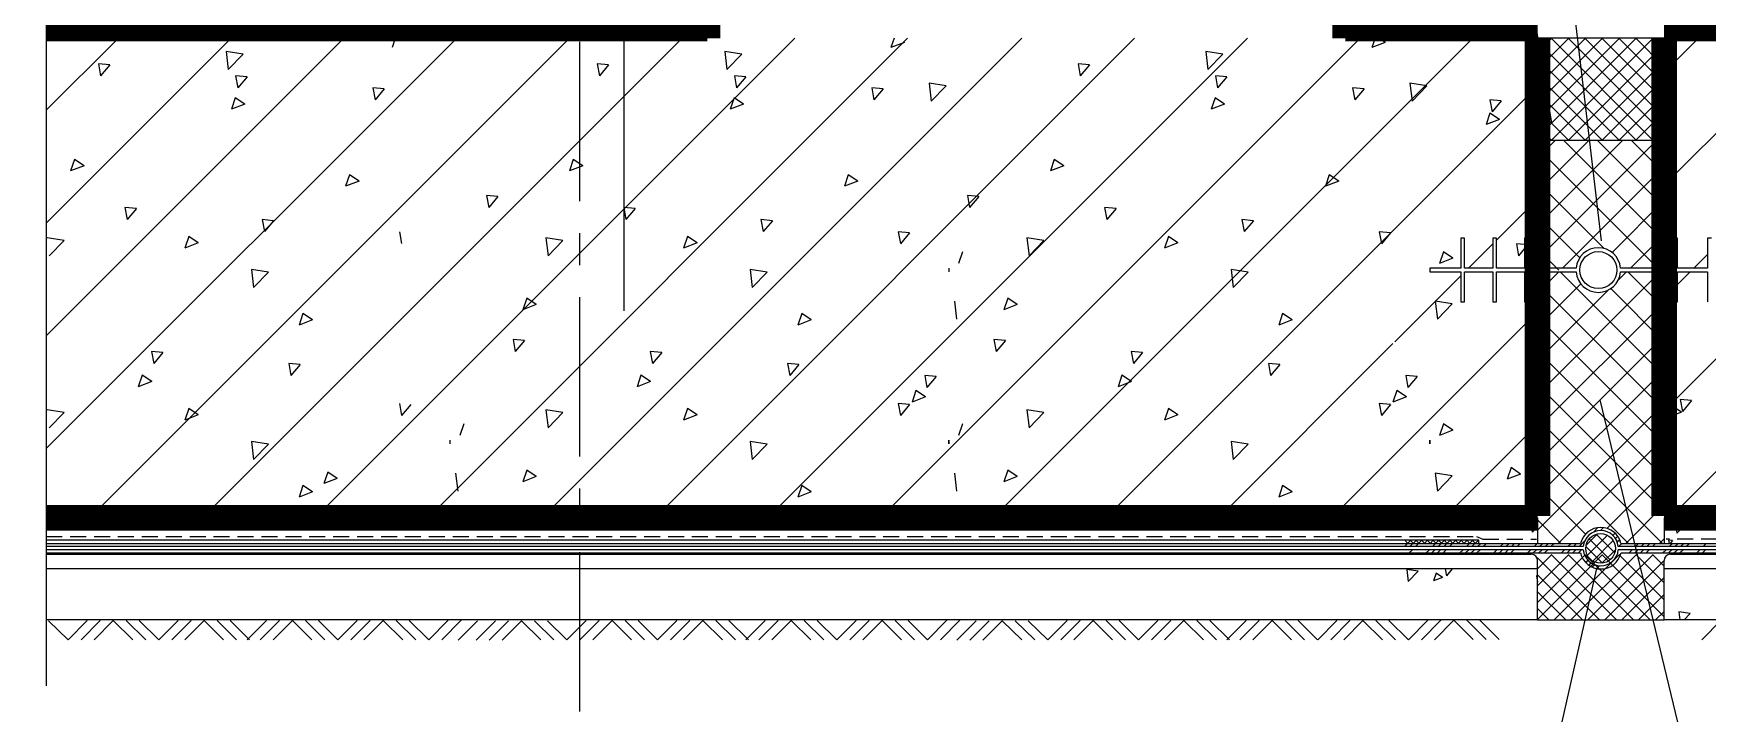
# Model space of a CAD drawing. Extents: x -542930 to 249594, y -301235 to 84515.
# Drawn here: x 212961 to 226085, y -228132 to -222801 of the extents above; entities that cross this region are included whole.
import ezdxf

# ---------------------------------------------------------------- set-up
doc = ezdxf.new("R2010")
doc.units = 0
doc.header["$LTSCALE"] = 1000
doc.header["$MEASUREMENT"] = 0
doc.linetypes.add('CENTER', pattern=[2, 1.25, -0.25, 0.25, -0.25])
doc.linetypes.add('HIDDEN', pattern=[0.375, 0.25, -0.125])
for name, color, linetype in [('A-GRID', 1, 'CENTER'), ('CLOUD', 2, 'CONTINUOUS'), ('DRAW', 7, 'CONTINUOUS'), ('HATCH', 2, 'CONTINUOUS'), ('MEM', 4, 'CONTINUOUS'), ('PL', 1, 'CONTINUOUS'), ('PUB_DIM', 3, 'CONTINUOUS'), ('TEXT', 7, 'CONTINUOUS'), ('WALL', 255, 'CONTINUOUS')]:
    doc.layers.add(name, color=color, linetype=linetype)

msp = doc.modelspace()

# ---------------------------------------------------------------- linework, layer by layer
at = {"layer": 'A-GRID'}
msp.add_line((217244.668, -234116.619, 0), (217244.668, -218584.071, 0), dxfattribs=at)
at = {"layer": 'CLOUD'}
for p, q in [((225221.552, -226723.75, 0), (225133.491, -226811.81, 0)), ((225299.941, -226733.749, 0), (225143.49, -226890.2, 0)), ((225158.469, -226761.771, 0), (225322.32, -226925.622, 0)), ((225345.87, -226776.209, 0), (225185.95, -226936.128, 0)), ((225211.547, -226726.461, 0), (225357.63, -226872.544, 0)), ((225321.558, -226748.083, 0), (225336.008, -226762.534, 0)), ((225131.531, -226823.221, 0), (225260.87, -226952.561, 0)), ((225362.655, -226847.811, 0), (225257.553, -226952.913, 0))]:
    msp.add_line(p, q, dxfattribs=at)
at = {"layer": 'DRAW', "ltscale": 10}
for p, q in [((225744.668, -222838.469), (224752.774, -222838.469)), ((225744.668, -223639.264), (224752.774, -223639.264))]:
    msp.add_line(p, q, dxfattribs=at)
at = {"layer": 'DRAW'}
for p, q in [((224180.997, -224405.335), (224150.997, -224405.335)), ((224150.997, -224405.335), (224150.997, -224640.335)), ((224180.997, -224640.335), (224180.997, -224405.335)), ((224430.997, -224405.335), (224400.997, -224405.335)), ((224400.997, -224405.335), (224400.997, -224640.335)), ((224430.997, -224640.335), (224430.997, -224405.335)), ((224680.997, -224405.335), (224650.997, -224405.335)), ((224650.997, -224405.335), (224650.997, -224640.335)), ((224680.997, -224640.335), (224680.997, -224405.335)), ((225850.184, -224405.335), (225820.184, -224405.335)), ((225820.184, -224405.335), (225820.184, -224640.335)), ((225850.184, -224640.335), (225850.184, -224405.335)), ((226115.184, -224405.335), (226085.184, -224405.335)), ((226085.184, -224405.335), (226085.184, -224640.335)), ((220138.211, -224640.335), (220138.211, -224670.335)), ((224150.997, -224640.335), (223908.435, -224640.335)), ((223908.435, -224640.335), (223908.435, -224670.335)), ((223908.435, -224670.335), (224150.997, -224670.335)), ((224150.997, -224670.335), (224150.997, -224905.335)), ((224400.997, -224640.335), (224180.997, -224640.335)), ((224180.997, -224670.335), (224400.997, -224670.335)), ((224180.997, -224905.335), (224180.997, -224670.335)), ((224400.997, -224670.335), (224400.997, -224905.335)), ((224650.997, -224640.335), (224430.997, -224640.335)), ((224430.997, -224670.335), (224650.997, -224670.335)), ((224430.997, -224905.335), (224430.997, -224670.335)), ((224650.997, -224670.335), (224650.997, -224905.335)), ((225054.907, -224640.335), (224680.997, -224640.335)), ((224680.997, -224670.335), (225054.907, -224670.335)), ((224680.997, -224905.335), (224680.997, -224670.335)), ((225820.184, -224640.335), (225403.619, -224640.335)), ((225403.619, -224670.335), (225820.184, -224670.335)), ((225820.184, -224670.335), (225820.184, -224905.335)), ((226085.184, -224640.335), (225850.184, -224640.335)), ((225850.184, -224670.335), (226085.184, -224670.335)), ((225850.184, -224905.335), (225850.184, -224670.335)), ((226085.184, -224670.335), (226085.184, -224905.335)), ((224150.997, -224905.335), (224180.997, -224905.335)), ((224400.997, -224905.335), (224430.997, -224905.335)), ((224650.997, -224905.335), (224680.997, -224905.335)), ((225820.184, -224905.335), (225850.184, -224905.335)), ((216227.724, -226018.448, 0), (216227.724, -225988.448, 0)), ((220138.211, -225988.448), (220138.211, -226018.448)), ((223908.435, -225988.448), (223908.435, -226018.448)), ((220266.882, -226597.702), (224752.774, -226597.702)), ((225744.668, -226597.702), (230325.378, -226597.702)), ((213061.201, -226882.702), (224702.774, -226882.702)), ((225794.668, -226882.702), (236972.05, -226882.702)), ((224752.774, -226997.702), (213061.201, -226997.702)), ((224752.774, -227397.702), (224752.774, -226932.702)), ((225744.668, -227397.702), (225744.668, -226932.702)), ((236972.05, -226997.702), (225744.668, -226997.702)), ((224752.774, -227397.702), (213061.201, -227397.702)), ((236972.05, -227397.702), (225744.668, -227397.702))]:
    msp.add_line(p, q, dxfattribs=at)
at = {"layer": 'DRAW', "linetype": 'HIDDEN', "ltscale": 0.5}
for p, q in [((213061.201, -226743.987), (224272.878, -226743.987)), ((224272.878, -226743.987), (224324.597, -226766.128)), ((224324.597, -226766.128), (224745.739, -226766.128)), ((226160.951, -226766.164), (225761.974, -226766.164))]:
    msp.add_line(p, q, dxfattribs=at)
at = {"layer": 'DRAW', "elevation": 0}
for points in [[(216227.724, -226018.448), (216227.724, -225988.448)], [(220138.211, -226018.448), (220138.211, -225988.448)], [(223908.435, -226018.448), (223908.435, -225988.448)]]:
    msp.add_lwpolyline(points, dxfattribs=at)
at = {"layer": 'DRAW'}
msp.add_circle((225229.263, -224655.335, 0), 145, dxfattribs=at)
for centre, radius, start, end in [((225229.263, -224655.335, 0), 175, 4.9171003, 175.0828997), ((225229.263, -224655.335, 0), 175, 184.9171003, 355.0828997), ((224702.774, -226932.702, 0), 50, 0, 90), ((225794.668, -226932.702, 0), 50, 90, 180)]:
    msp.add_arc(centre, radius, start, end, dxfattribs=at)
at = {"layer": 'HATCH', "ltscale": 10}
for p, q in [((218929.28, -222838.469, 0), (215170.678, -226597.072, 0)), ((215797.645, -222838.469, 0), (215773.224, -222911.249, 0)), ((219813.164, -222838.469, 0), (216054.561, -226597.072, 0)), ((220709.94, -222838.469, 0), (216965.707, -226582.702, 0)), ((221593.823, -222838.469, 0), (217849.59, -226582.702, 0)), ((222477.707, -222838.469, 0), (218733.474, -226582.702, 0)), ((223361.59, -222838.469, 0), (219617.357, -226582.702, 0)), ((219708.132, -222838.469, 0), (219683.712, -222911.249, 0)), ((224245.473, -222838.469, 0), (220501.241, -226582.702, 0)), ((221385.124, -226582.702), (225129.357, -222838.469)), ((223478.356, -222838.469, 0), (223453.935, -222911.249, 0)), ((223558.991, -222870.96, 0), (223510.821, -222838.469, 0)), ((226013.24, -222838.469, 0), (225744.668, -223107.041, 0)), ((226897.124, -222838.469, 0), (225744.668, -223990.924, 0)), ((228664.891, -222838.469, 0), (225744.668, -225758.691, 0)), ((229548.774, -222838.469, 0), (225804.542, -226582.702, 0)), ((213611.61, -222852.839, 0), (213061.201, -223403.248, 0)), ((214495.493, -222852.839, 0), (213061.201, -224287.131, 0)), ((216263.26, -222852.839, 0), (213061.201, -226054.898, 0)), ((215379.377, -222852.839, 0), (213061.201, -225171.015, 0)), ((217147.143, -222852.839, 0), (213402.911, -226597.072, 0)), ((218031.027, -222852.839, 0), (214286.794, -226597.072, 0)), ((214470.519, -222941.278, 0), (214487.092, -223083.732, 0)), ((214603.953, -222961.996, 0), (214470.548, -222941.306, 0)), ((214603.953, -222961.996, 0), (214487.12, -223083.761, 0)), ((218381.007, -222941.278, 0), (218397.579, -223083.732, 0)), ((218514.44, -222961.996, 0), (218381.035, -222941.306, 0)), ((218514.44, -222961.996, 0), (218397.607, -223083.761, 0)), ((219788.767, -222870.96, 0), (219683.74, -222911.276, 0)), ((222151.23, -222941.278, 0), (222167.803, -223083.732, 0)), ((222284.664, -222961.996, 0), (222151.259, -222941.306, 0)), ((222284.664, -222961.996, 0), (222167.831, -223083.761, 0)), ((223558.991, -222870.96, 0), (223453.964, -222911.276, 0)), ((213470.132, -223037.944, 0), (213487.476, -223131.968, 0)), ((213559.818, -223045.818, 0), (213470.16, -223037.974, 0)), ((213559.818, -223045.818, 0), (213487.504, -223131.998, 0)), ((217380.619, -223037.944, 0), (217397.963, -223131.968, 0)), ((217470.305, -223045.818, 0), (217380.647, -223037.974, 0)), ((217470.305, -223045.818, 0), (217397.991, -223131.998, 0)), ((221150.843, -223037.944, 0), (221168.187, -223131.968, 0)), ((221240.529, -223045.818, 0), (221150.871, -223037.974, 0)), ((221240.529, -223045.818, 0), (221168.215, -223131.998, 0)), ((214546.022, -223132.073, 0), (214563.366, -223226.097, 0)), ((214635.708, -223139.946, 0), (214546.05, -223132.102, 0)), ((214635.708, -223139.946, 0), (214563.394, -223226.126, 0)), ((215621.912, -223226.202, 0), (215639.256, -223320.226, 0)), ((215711.598, -223234.074, 0), (215621.941, -223226.23, 0)), ((215711.598, -223234.074, 0), (215639.285, -223320.254, 0)), ((218456.509, -223132.073, 0), (218473.853, -223226.097, 0)), ((218546.195, -223139.946, 0), (218456.538, -223132.102, 0)), ((218546.195, -223139.946, 0), (218473.882, -223226.126, 0)), ((219532.4, -223226.202, 0), (219549.743, -223320.226, 0)), ((219622.086, -223234.074, 0), (219532.428, -223226.23, 0)), ((219622.086, -223234.074, 0), (219549.772, -223320.254, 0)), ((219981.868, -223189.557, 0), (219998.44, -223332.012, 0)), ((220115.302, -223210.275, 0), (219981.896, -223189.585, 0)), ((220115.302, -223210.275, 0), (219998.469, -223332.039, 0)), ((222226.733, -223132.073, 0), (222244.077, -223226.097, 0)), ((222316.419, -223139.946, 0), (222226.762, -223132.102, 0)), ((222316.419, -223139.946, 0), (222244.106, -223226.126, 0)), ((223302.624, -223226.202, 0), (223319.967, -223320.226, 0)), ((223392.309, -223234.074, 0), (223302.652, -223226.23, 0)), ((223392.309, -223234.074, 0), (223319.996, -223320.254, 0)), ((223752.092, -223189.557, 0), (223768.664, -223332.012, 0)), ((223885.525, -223210.275, 0), (223752.12, -223189.585, 0)), ((223885.525, -223210.275, 0), (223768.693, -223332.039, 0)), ((214543.305, -223304.401, 0), (214512.89, -223395.045, 0)), ((214617.947, -223354.757, 0), (214512.919, -223395.073, 0)), ((214617.947, -223354.757, 0), (214543.333, -223304.429, 0)), ((218453.792, -223304.401, 0), (218423.378, -223395.045, 0)), ((218528.434, -223354.757, 0), (218423.406, -223395.073, 0)), ((218528.434, -223354.757, 0), (218453.82, -223304.429, 0)), ((222224.016, -223304.401, 0), (222193.602, -223395.045, 0)), ((222298.658, -223354.757, 0), (222193.63, -223395.073, 0)), ((222298.658, -223354.757, 0), (222224.044, -223304.429, 0)), ((224378.514, -223320.331, 0), (224395.858, -223414.355, 0)), ((224468.2, -223328.202, 0), (224378.542, -223320.358, 0)), ((224468.2, -223328.202, 0), (224395.886, -223414.382, 0)), ((224379.71, -223424.534, 0), (224349.296, -223515.178, 0)), ((224454.352, -223474.888, 0), (224349.324, -223515.205, 0)), ((224454.352, -223474.888, 0), (224379.739, -223424.561, 0)), ((213282.971, -223788.197, 0), (213252.556, -223878.84, 0)), ((213357.613, -223838.554, 0), (213252.585, -223878.87, 0)), ((213357.613, -223838.554, 0), (213283, -223788.226, 0)), ((217193.458, -223788.197, 0), (217163.044, -223878.84, 0)), ((217268.1, -223838.554, 0), (217163.073, -223878.87, 0)), ((217268.1, -223838.554, 0), (217193.487, -223788.226, 0)), ((220963.682, -223788.197, 0), (220933.268, -223878.84, 0)), ((221038.324, -223838.554, 0), (220933.296, -223878.87, 0)), ((221038.324, -223838.554, 0), (220963.711, -223788.226, 0)), ((215438.665, -223908.33, 0), (215408.25, -223998.974, 0)), ((215513.307, -223958.685, 0), (215408.279, -223999.002, 0)), ((215513.307, -223958.685, 0), (215438.694, -223908.358, 0)), ((219349.152, -223908.33, 0), (219318.738, -223998.974, 0)), ((219423.794, -223958.685, 0), (219318.767, -223999.002, 0)), ((219423.794, -223958.685, 0), (219349.181, -223908.358, 0)), ((223119.376, -223908.33, 0), (223088.962, -223998.974, 0)), ((223194.018, -223958.685, 0), (223088.991, -223999.002, 0)), ((223194.018, -223958.685, 0), (223119.405, -223908.358, 0)), ((216512.855, -224072.103, 0), (216530.199, -224166.127, 0)), ((216602.542, -224079.978, 0), (216512.884, -224072.134, 0)), ((216602.542, -224079.978, 0), (216530.228, -224166.158, 0)), ((220283.079, -224072.103, 0), (220300.423, -224166.127, 0)), ((220372.766, -224079.978, 0), (220283.108, -224072.134, 0)), ((220372.766, -224079.978, 0), (220300.452, -224166.158, 0)), ((224752.774, -224098.936, 0), (224430.997, -224420.712, 0)), ((213678.258, -224166.232, 0), (213695.602, -224260.256, 0)), ((213767.945, -224174.106, 0), (213678.287, -224166.262, 0)), ((213767.945, -224174.106, 0), (213695.631, -224260.286, 0)), ((214754.148, -224260.361, 0), (214771.492, -224354.385, 0)), ((214843.835, -224268.234, 0), (214754.177, -224260.39, 0)), ((214843.835, -224268.234, 0), (214771.521, -224354.414, 0)), ((217588.745, -224166.232, 0), (217606.089, -224260.256, 0)), ((217678.432, -224174.106, 0), (217588.774, -224166.262, 0)), ((217678.432, -224174.106, 0), (217606.118, -224260.286, 0)), ((218664.636, -224260.361, 0), (218681.979, -224354.385, 0)), ((218754.322, -224268.234, 0), (218664.665, -224260.39, 0)), ((218754.322, -224268.234, 0), (218682.009, -224354.414, 0)), ((221358.969, -224166.232, 0), (221376.313, -224260.256, 0)), ((221448.656, -224174.106, 0), (221358.998, -224166.262, 0)), ((221448.656, -224174.106, 0), (221376.342, -224260.286, 0)), ((222434.859, -224260.361, 0), (222452.203, -224354.385, 0)), ((222524.546, -224268.234, 0), (222434.889, -224260.39, 0)), ((222524.546, -224268.234, 0), (222452.233, -224354.414, 0)), ((213201.96, -224423.174, 0), (213068.555, -224402.484, 0)), ((214178.331, -224392.126, 0), (214147.916, -224482.769, 0)), ((214252.974, -224442.482, 0), (214178.36, -224392.154, 0)), ((215830.038, -224354.491, 0), (215847.382, -224448.515, 0)), ((216979.013, -224402.455, 0), (216995.585, -224544.909, 0)), ((217112.447, -224423.174, 0), (216979.042, -224402.484, 0)), ((218088.818, -224392.126, 0), (218058.404, -224482.769, 0)), ((218163.461, -224442.482, 0), (218088.847, -224392.154, 0)), ((219740.526, -224354.491, 0), (219757.87, -224448.515, 0)), ((219830.213, -224362.362, 0), (219740.555, -224354.518, 0)), ((219830.213, -224362.362, 0), (219757.899, -224448.542, 0)), ((220749.236, -224402.455, 0), (220765.809, -224544.909, 0)), ((220882.671, -224423.174, 0), (220749.266, -224402.484, 0)), ((221859.042, -224392.126, 0), (221828.628, -224482.769, 0)), ((221933.685, -224442.482, 0), (221859.071, -224392.154, 0)), ((223510.75, -224354.491, 0), (223528.093, -224448.515, 0)), ((223600.436, -224362.362, 0), (223510.779, -224354.518, 0)), ((223600.436, -224362.362, 0), (223528.123, -224448.542, 0)), ((213201.96, -224423.174, 0), (213085.127, -224544.939, 0)), ((214252.974, -224442.482, 0), (214147.946, -224482.798, 0)), ((217112.447, -224423.174, 0), (216995.614, -224544.939, 0)), ((218163.461, -224442.482, 0), (218058.433, -224482.798, 0)), ((220244.512, -224512.259, 0), (220214.098, -224602.903, 0)), ((220882.671, -224423.174, 0), (220765.838, -224544.939, 0)), ((221933.685, -224442.482, 0), (221828.657, -224482.798, 0)), ((224014.736, -224512.259, 0), (223984.322, -224602.903, 0)), ((224089.379, -224562.613, 0), (224014.766, -224512.286, 0)), ((224400.997, -224450.712, 0), (224211.375, -224640.335, 0)), ((224586.64, -224448.62, 0), (224603.984, -224542.644, 0)), ((224650.997, -224454.275, 0), (224586.669, -224448.647, 0)), ((224650.997, -224486.677, 0), (224604.013, -224542.671, 0)), ((225752.217, -224550.619, 0), (225744.668, -224549.958, 0)), ((225752.217, -224550.619, 0), (225744.668, -224559.615, 0)), ((225979.142, -224640.335), (226085.184, -224534.292)), ((214669.387, -224650.734, 0), (214685.959, -224793.189, 0)), ((214802.821, -224671.453, 0), (214669.416, -224650.763, 0)), ((214802.821, -224671.453, 0), (214685.989, -224793.217, 0)), ((218579.874, -224650.734, 0), (218596.446, -224793.189, 0)), ((218713.309, -224671.453, 0), (218579.904, -224650.763, 0)), ((218713.309, -224671.453, 0), (218596.476, -224793.217, 0)), ((222350.098, -224650.734, 0), (222366.67, -224793.189, 0)), ((222483.533, -224671.453, 0), (222350.127, -224650.763, 0)), ((222483.533, -224671.453, 0), (222366.7, -224793.217, 0)), ((224089.379, -224562.613, 0), (223984.351, -224602.93, 0)), ((224181.375, -224670.335, 0), (224180.997, -224670.712, 0)), ((225850.184, -224769.292), (225949.142, -224670.335)), ((224150.997, -224700.712, 0), (223633.052, -225218.658, 0)), ((225744.668, -224874.808), (225820.184, -224799.292)), ((216828.484, -224875.921, 0), (216798.07, -224966.565, 0)), ((216903.127, -224926.279, 0), (216798.1, -224966.595, 0)), ((216903.127, -224926.279, 0), (216828.514, -224875.951, 0)), ((220180.735, -224899.014, 0), (220197.307, -225041.468, 0)), ((220598.708, -224875.921, 0), (220568.294, -224966.565, 0)), ((220673.351, -224926.279, 0), (220568.323, -224966.595, 0)), ((220673.351, -224926.279, 0), (220598.738, -224875.951, 0)), ((223950.959, -224899.014, 0), (223967.531, -225041.468, 0)), ((224084.394, -224919.731, 0), (223950.989, -224899.041, 0)), ((224084.394, -224919.731, 0), (223967.561, -225041.496, 0)), ((215073.691, -224996.055, 0), (215043.277, -225086.698, 0)), ((215148.334, -225046.41, 0), (215043.306, -225086.727, 0)), ((215148.334, -225046.41, 0), (215073.721, -224996.083, 0)), ((218984.178, -224996.055, 0), (218953.764, -225086.698, 0)), ((219058.821, -225046.41, 0), (218953.794, -225086.727, 0)), ((219058.821, -225046.41, 0), (218984.208, -224996.083, 0)), ((222754.402, -224996.055, 0), (222723.988, -225086.698, 0)), ((222829.045, -225046.41, 0), (222724.018, -225086.727, 0)), ((222829.045, -225046.41, 0), (222754.432, -224996.083, 0)), ((224752.774, -224982.819, 0), (223152.891, -226582.702, 0)), ((216720.981, -225200.392, 0), (216738.325, -225294.416, 0)), ((216810.669, -225208.266, 0), (216721.011, -225200.422, 0)), ((220491.205, -225200.392, 0), (220508.549, -225294.416, 0)), ((220580.893, -225208.266, 0), (220491.235, -225200.422, 0)), ((213886.384, -225294.521, 0), (213903.728, -225388.545, 0)), ((213976.072, -225302.394, 0), (213886.414, -225294.55, 0)), ((213976.072, -225302.394, 0), (213903.758, -225388.574, 0)), ((216810.669, -225208.266, 0), (216738.355, -225294.446, 0)), ((217796.871, -225294.521, 0), (217814.215, -225388.545, 0)), ((217886.559, -225302.394, 0), (217796.901, -225294.55, 0)), ((217886.559, -225302.394, 0), (217814.245, -225388.574, 0)), ((220580.893, -225208.266, 0), (220508.579, -225294.446, 0)), ((221567.095, -225294.521, 0), (221584.439, -225388.545, 0)), ((221656.783, -225302.394, 0), (221567.125, -225294.55, 0)), ((221656.783, -225302.394, 0), (221584.469, -225388.574, 0)), ((223619.433, -225232.276, 0), (222269.008, -226582.702, 0)), ((214962.274, -225388.65, 0), (214979.618, -225482.674, 0)), ((215051.962, -225396.522, 0), (214962.304, -225388.678, 0)), ((215051.962, -225396.522, 0), (214979.648, -225482.702, 0)), ((218872.762, -225388.65, 0), (218890.105, -225482.674, 0)), ((218962.449, -225396.522, 0), (218872.792, -225388.678, 0)), ((218962.449, -225396.522, 0), (218890.136, -225482.702, 0)), ((222642.986, -225388.65, 0), (222660.329, -225482.674, 0)), ((222732.673, -225396.522, 0), (222643.016, -225388.678, 0)), ((222732.673, -225396.522, 0), (222660.36, -225482.702, 0)), ((213813.357, -225479.85, 0), (213782.943, -225570.494, 0)), ((213888.001, -225530.207, 0), (213782.973, -225570.523, 0)), ((213888.001, -225530.207, 0), (213813.387, -225479.88, 0)), ((217723.844, -225479.85, 0), (217693.43, -225570.494, 0)), ((217798.488, -225530.207, 0), (217693.46, -225570.523, 0)), ((217798.488, -225530.207, 0), (217723.874, -225479.88, 0)), ((219879.538, -225599.984, 0), (219849.124, -225690.627, 0)), ((219954.182, -225650.339, 0), (219879.569, -225600.011, 0)), ((219948.652, -225482.779, 0), (219965.996, -225576.803, 0)), ((220038.34, -225490.651, 0), (219948.682, -225482.807, 0)), ((220038.34, -225490.651, 0), (219966.026, -225576.831, 0)), ((221494.068, -225479.85, 0), (221463.654, -225570.494, 0)), ((221568.712, -225530.207, 0), (221463.684, -225570.523, 0)), ((221568.712, -225530.207, 0), (221494.098, -225479.88, 0)), ((223649.762, -225599.984, 0), (223619.348, -225690.627, 0)), ((223724.406, -225650.339, 0), (223649.793, -225600.011, 0)), ((223718.876, -225482.779, 0), (223736.22, -225576.803, 0)), ((223808.563, -225490.651, 0), (223718.906, -225482.807, 0)), ((223808.563, -225490.651, 0), (223736.25, -225576.831, 0)), ((215830.038, -225702.604, 0), (215847.382, -225796.628, 0)), ((215919.725, -225710.475, 0), (215847.412, -225796.655, 0)), ((219740.526, -225702.604, 0), (219757.87, -225796.628, 0)), ((219830.213, -225710.475, 0), (219740.555, -225702.631, 0)), ((219830.213, -225710.475, 0), (219757.899, -225796.655, 0)), ((219954.182, -225650.339, 0), (219849.154, -225690.655, 0)), ((223510.75, -225702.604, 0), (223528.093, -225796.628, 0)), ((223600.436, -225710.475, 0), (223510.779, -225702.631, 0)), ((223600.436, -225710.475, 0), (223528.123, -225796.655, 0)), ((223724.406, -225650.339, 0), (223619.378, -225690.655, 0)), ((225805.456, -225720.117, 0), (225775.042, -225810.761, 0)), ((225880.1, -225770.47, 0), (225805.487, -225720.143, 0)), ((225870.656, -225671.037, 0), (225888, -225765.061, 0)), ((225960.344, -225678.907, 0), (225870.687, -225671.063, 0)), ((225960.344, -225678.907, 0), (225888.03, -225765.087, 0)), ((213201.96, -225771.287, 0), (213068.555, -225750.597, 0)), ((213201.96, -225771.287, 0), (213085.127, -225893.052, 0)), ((214178.331, -225740.239, 0), (214147.916, -225830.882, 0)), ((214252.974, -225790.595, 0), (214147.946, -225830.911, 0)), ((214252.974, -225790.595, 0), (214178.36, -225740.268, 0)), ((216334.025, -225860.372, 0), (216303.611, -225951.016, 0)), ((216979.013, -225750.568, 0), (216995.585, -225893.022, 0)), ((217112.447, -225771.287, 0), (216979.042, -225750.597, 0)), ((217112.447, -225771.287, 0), (216995.614, -225893.052, 0)), ((218088.818, -225740.239, 0), (218058.404, -225830.882, 0)), ((218163.461, -225790.595, 0), (218058.433, -225830.911, 0)), ((218163.461, -225790.595, 0), (218088.847, -225740.268, 0)), ((220244.512, -225860.372, 0), (220214.098, -225951.016, 0)), ((220749.236, -225750.568, 0), (220765.809, -225893.022, 0)), ((220882.671, -225771.287, 0), (220749.266, -225750.597, 0)), ((220882.671, -225771.287, 0), (220765.838, -225893.052, 0)), ((221859.042, -225740.239, 0), (221828.628, -225830.882, 0)), ((221933.685, -225790.595, 0), (221828.657, -225830.911, 0)), ((221933.685, -225790.595, 0), (221859.071, -225740.268, 0)), ((224014.736, -225860.372, 0), (223984.322, -225951.016, 0)), ((224089.379, -225910.727, 0), (224014.766, -225860.399, 0)), ((225880.1, -225770.47, 0), (225775.072, -225810.787, 0)), ((224089.379, -225910.727, 0), (223984.351, -225951.043, 0)), ((224036.775, -226582.702), (224752.774, -225866.702)), ((214669.387, -225998.847, 0), (214685.959, -226141.302, 0)), ((214802.821, -226019.566, 0), (214669.416, -225998.876, 0)), ((214802.821, -226019.566, 0), (214685.989, -226141.33, 0)), ((218579.874, -225998.847, 0), (218596.446, -226141.302, 0)), ((218713.309, -226019.566, 0), (218579.904, -225998.876, 0)), ((218713.309, -226019.566, 0), (218596.476, -226141.33, 0)), ((222350.098, -225998.847, 0), (222366.67, -226141.302, 0)), ((222483.533, -226019.566, 0), (222350.127, -225998.876, 0)), ((222483.533, -226019.566, 0), (222366.7, -226141.33, 0)), ((215268.145, -226238.404, 0), (215237.731, -226329.048, 0)), ((215342.788, -226288.762, 0), (215268.175, -226238.434, 0)), ((216270.248, -226247.127, 0), (216286.82, -226389.581, 0)), ((216828.484, -226224.034, 0), (216798.07, -226314.678, 0)), ((216903.127, -226274.392, 0), (216828.514, -226224.064, 0)), ((220180.735, -226247.127, 0), (220197.307, -226389.581, 0)), ((220598.708, -226224.034, 0), (220568.294, -226314.678, 0)), ((220673.351, -226274.392, 0), (220598.738, -226224.064, 0)), ((223950.959, -226247.127, 0), (223967.531, -226389.581, 0)), ((224084.394, -226267.844, 0), (223950.989, -226247.154, 0)), ((224545.122, -226203.913, 0), (224514.708, -226294.556, 0)), ((224619.767, -226254.267, 0), (224514.739, -226294.583, 0)), ((224619.767, -226254.267, 0), (224545.153, -226203.94, 0)), ((215073.691, -226344.168, 0), (215043.277, -226434.811, 0)), ((215148.334, -226394.523, 0), (215073.721, -226344.196, 0)), ((215342.788, -226288.762, 0), (215237.76, -226329.078, 0)), ((216903.127, -226274.392, 0), (216798.1, -226314.708, 0)), ((218984.178, -226344.168, 0), (218953.764, -226434.811, 0)), ((219058.821, -226394.523, 0), (218984.208, -226344.196, 0)), ((220673.351, -226274.392, 0), (220568.323, -226314.708, 0)), ((222754.402, -226344.168, 0), (222723.988, -226434.811, 0)), ((222829.045, -226394.523, 0), (222754.432, -226344.196, 0)), ((224084.394, -226267.844, 0), (223967.561, -226389.609, 0)), ((215148.334, -226394.523, 0), (215043.306, -226434.84, 0)), ((219058.821, -226394.523, 0), (218953.794, -226434.84, 0)), ((222829.045, -226394.523, 0), (222724.018, -226434.84, 0)), ((216306.062, -226616.297, 0), (216311.844, -226647.638, 0)), ((216335.979, -226618.939, 0), (216306.093, -226616.324, 0)), ((216335.979, -226618.939, 0), (216311.875, -226647.665, 0)), ((216810.669, -226556.379, 0), (216721.011, -226548.535, 0)), ((220216.55, -226616.297, 0), (220222.331, -226647.638, 0)), ((220246.467, -226618.939, 0), (220216.581, -226616.324, 0)), ((220246.467, -226618.939, 0), (220222.362, -226647.665, 0)), ((220580.893, -226556.379, 0), (220491.235, -226548.535, 0)), ((223986.774, -226616.297, 0), (223992.555, -226647.638, 0)), ((224016.69, -226618.939, 0), (223986.805, -226616.324, 0)), ((224016.69, -226618.939, 0), (223992.586, -226647.665, 0)), ((224153.095, -226611.304, 0), (224142.957, -226641.519, 0)), ((224177.998, -226628.107, 0), (224142.988, -226641.546, 0)), ((224177.998, -226628.107, 0), (224153.127, -226611.332, 0)), ((224345.404, -226647.673, 0), (224351.185, -226679.014, 0)), ((224375.321, -226650.315, 0), (224345.435, -226647.7, 0)), ((224375.321, -226650.315, 0), (224351.216, -226679.042, 0)), ((224752.774, -226597.702, 0), (224752.774, -226797.702, 0)), ((225744.668, -226597.702, 0), (225744.668, -226797.702, 0)), ((223708.386, -226822.702), (223758.386, -226772.702)), ((223710.992, -226772.702, 0), (223735.992, -226797.702, 0)), ((223732.984, -226772.57, 0), (223732.94, -226772.702, 0)), ((223733.17, -226772.702, 0), (223733.015, -226772.597, 0)), ((223752.58, -226822.702), (223802.58, -226772.702)), ((223755.186, -226772.702, 0), (223780.186, -226797.702, 0)), ((223796.775, -226822.702), (223846.775, -226772.702)), ((223799.38, -226772.702, 0), (223824.38, -226797.702, 0)), ((223843.574, -226772.702, 0), (223868.574, -226797.702, 0)), ((223890.969, -226772.702, 0), (223865.969, -226797.702, 0)), ((223887.768, -226772.702, 0), (223912.768, -226797.702, 0)), ((223935.163, -226772.702, 0), (223910.163, -226797.702, 0)), ((223929.357, -226822.702), (223979.357, -226772.702)), ((223931.963, -226772.702, 0), (223956.963, -226797.702, 0)), ((223973.551, -226822.702), (224023.551, -226772.702)), ((223976.157, -226772.702, 0), (224001.157, -226797.702, 0)), ((224017.745, -226822.702), (224067.745, -226772.702)), ((224020.351, -226772.702, 0), (224045.351, -226797.702, 0)), ((224061.94, -226822.702), (224111.94, -226772.702)), ((224064.545, -226772.702, 0), (224089.545, -226797.702, 0)), ((224108.739, -226772.702, 0), (224133.739, -226797.702, 0)), ((224156.134, -226772.702, 0), (224131.134, -226797.702, 0)), ((224152.933, -226772.702, 0), (224177.933, -226797.702, 0)), ((224200.328, -226772.702, 0), (224175.328, -226797.702, 0)), ((224194.522, -226822.702), (224244.522, -226772.702)), ((224197.128, -226772.702, 0), (224222.128, -226797.702, 0)), ((224238.716, -226822.702), (224288.716, -226772.702)), ((224241.322, -226772.702, 0), (224266.322, -226797.702, 0)), ((224285.516, -226772.702, 0), (224291.973, -226779.159, 0)), ((224704.034, -226679.049, 0), (224709.815, -226710.391, 0)), ((224733.951, -226681.691, 0), (224704.065, -226679.076, 0)), ((224733.951, -226681.691, 0), (224709.846, -226710.418, 0)), ((225123.521, -226777.586, 0), (225078.406, -226822.702, 0)), ((225152.794, -226704.119, 0), (225116.575, -226740.338, 0)), ((225226.52, -226674.587, 0), (225190.042, -226711.065, 0)), ((225270.652, -226674.649, 0), (225247.181, -226698.121, 0)), ((225360.234, -226717.65, 0), (225342.549, -226735.335, 0)), ((225380.812, -226741.266, 0), (225362.846, -226759.232, 0)), ((225396.922, -226769.351, 0), (225377.746, -226788.526, 0)), ((225779.924, -226773.178, 0), (225784.448, -226797.702, 0)), ((225809.841, -226775.819, 0), (225779.955, -226773.204, 0)), ((225809.841, -226775.819, 0), (225791.479, -226797.702, 0)), ((225839.625, -226670.543, 0), (225845.149, -226718.028, 0)), ((225884.124, -226677.466, 0), (225839.656, -226670.569, 0)), ((225884.124, -226677.466, 0), (225845.18, -226718.054, 0)), ((223746.775, -226872.702), (223771.775, -226847.702)), ((223879.357, -226872.702), (223904.357, -226847.702)), ((223923.551, -226872.702), (223948.551, -226847.702)), ((223967.745, -226872.702), (223992.745, -226847.702)), ((224011.94, -226872.702), (224036.94, -226847.702)), ((224144.522, -226872.702), (224169.522, -226847.702)), ((224188.716, -226872.702), (224213.716, -226847.702)), ((224257.911, -226847.702, 0), (224232.911, -226872.702, 0)), ((224302.105, -226847.702, 0), (224277.105, -226872.702, 0)), ((224307.911, -226797.702, 0), (224282.911, -226822.702, 0)), ((224352.105, -226797.702, 0), (224327.105, -226822.702, 0)), ((224434.687, -226847.702, 0), (224409.687, -226872.702, 0)), ((224478.881, -226847.702, 0), (224453.881, -226872.702, 0)), ((224484.687, -226797.702, 0), (224459.687, -226822.702, 0)), ((224523.076, -226847.702, 0), (224498.076, -226872.702, 0)), ((224528.881, -226797.702, 0), (224503.881, -226822.702, 0)), ((224567.27, -226847.702, 0), (224542.27, -226872.702, 0)), ((224573.076, -226797.702, 0), (224548.076, -226822.702, 0)), ((224617.27, -226797.702, 0), (224592.27, -226822.702, 0)), ((224699.852, -226847.702, 0), (224674.852, -226872.702, 0)), ((224744.046, -226847.702, 0), (224719.046, -226872.702, 0)), ((224749.852, -226797.702, 0), (224724.852, -226822.702, 0)), ((224788.241, -226847.702, 0), (224763.241, -226872.702, 0)), ((224794.046, -226797.702, 0), (224769.046, -226822.702, 0)), ((224832.435, -226847.702, 0), (224807.435, -226872.702, 0)), ((224838.241, -226797.702, 0), (224813.241, -226822.702, 0)), ((224882.435, -226797.702, 0), (224857.435, -226822.702, 0)), ((224965.017, -226847.702, 0), (224940.017, -226872.702, 0)), ((225009.211, -226847.702, 0), (224984.211, -226872.702, 0)), ((225015.017, -226797.702, 0), (224990.017, -226822.702, 0)), ((225053.406, -226847.702, 0), (225028.406, -226872.702, 0)), ((225059.211, -226797.702, 0), (225034.211, -226822.702, 0)), ((225097.6, -226847.702, 0), (225072.6, -226872.702, 0)), ((225412.765, -226797.702, 0), (225387.765, -226822.702, 0)), ((225495.347, -226847.702, 0), (225470.347, -226872.702, 0)), ((225539.542, -226847.702, 0), (225514.542, -226872.702, 0)), ((225545.347, -226797.702, 0), (225520.347, -226822.702, 0)), ((225583.736, -226847.702, 0), (225558.736, -226872.702, 0)), ((225589.542, -226797.702, 0), (225564.542, -226822.702, 0)), ((225627.93, -226847.702, 0), (225602.93, -226872.702, 0)), ((225633.736, -226797.702, 0), (225608.736, -226822.702, 0)), ((225677.93, -226797.702, 0), (225652.93, -226822.702, 0)), ((225760.512, -226847.702, 0), (225735.512, -226872.702, 0)), ((225804.707, -226847.702, 0), (225779.707, -226872.702, 0)), ((225810.512, -226797.702, 0), (225785.512, -226822.702, 0)), ((225848.901, -226847.702, 0), (225823.901, -226872.702, 0)), ((225854.707, -226797.702, 0), (225829.707, -226822.702, 0)), ((225893.095, -226847.702, 0), (225868.095, -226872.702, 0)), ((225898.901, -226797.702, 0), (225873.901, -226822.702, 0)), ((225943.095, -226797.702, 0), (225918.095, -226822.702, 0)), ((226025.677, -226847.702, 0), (226000.677, -226872.702, 0)), ((226069.872, -226847.702, 0), (226044.872, -226872.702, 0)), ((226075.677, -226797.702, 0), (226050.677, -226822.702, 0)), ((223726.963, -227002.426, 0), (223738.012, -227097.395, 0)), ((223815.932, -227016.247, 0), (223726.995, -227002.453, 0)), ((223815.932, -227016.247, 0), (223738.043, -227097.423, 0)), ((223956.566, -227032.104, 0), (223936.29, -227092.533, 0)), ((224006.34, -227065.682, 0), (223956.598, -227032.131, 0)), ((224027.725, -226997.702, 0), (224037.826, -227052.461, 0)), ((224083.828, -226997.702, 0), (224037.857, -227052.488, 0)), ((225147.791, -226930.093, 0), (225130.106, -226947.778, 0)), ((225171.688, -226950.39, 0), (225153.722, -226968.356, 0)), ((225200.982, -226965.29, 0), (225181.807, -226984.466, 0)), ((225237.225, -226973.241, 0), (225215.19, -226995.277, 0)), ((224006.34, -227065.682, 0), (223936.321, -227092.56, 0)), ((224743.523, -227052.531, 0), (224752.774, -227102.68, 0)), ((224752.774, -227053.364, 0), (224743.555, -227052.558, 0)), ((225861.445, -227333.465, 0), (225868.918, -227397.702, 0)), ((225950.414, -227347.285, 0), (225861.477, -227333.492, 0)), ((225950.414, -227347.285, 0), (225902.039, -227397.702, 0))]:
    msp.add_line(p, q, dxfattribs=at)
at = {"layer": 'HATCH'}
for p, q in [((225394.522, -222838.469, 0), (224752.774, -223480.217, 0)), ((225527.105, -222838.469, 0), (224752.774, -223612.8, 0)), ((225261.939, -222838.469, 0), (224752.774, -223347.635, 0)), ((224996.774, -222838.469, 0), (224752.774, -223082.47, 0)), ((224864.192, -222838.469, 0), (224752.774, -222949.887, 0)), ((225659.687, -222838.469, 0), (224858.892, -223639.264, 0)), ((224859.089, -222838.469, 0), (225659.884, -223639.264, 0)), ((224991.671, -222838.469, 0), (225744.668, -223591.466, 0)), ((225124.254, -222838.469, 0), (225744.668, -223458.883, 0)), ((225256.836, -222838.469, 0), (225744.668, -223326.301, 0)), ((225389.419, -222838.469, 0), (225744.668, -223193.718, 0)), ((225522.002, -222838.469, 0), (225744.668, -223061.136, 0)), ((225654.584, -222838.469, 0), (225744.668, -222928.553, 0)), ((224752.774, -222864.736, 0), (225527.302, -223639.264, 0)), ((225744.668, -222886.07, 0), (224991.474, -223639.264, 0)), ((224752.774, -222997.319, 0), (225394.719, -223639.264, 0)), ((225744.668, -223018.653, 0), (225124.057, -223639.264, 0)), ((224752.774, -223129.901, 0), (225262.137, -223639.264, 0)), ((225744.668, -223151.235, 0), (225256.639, -223639.264, 0)), ((224752.774, -223262.484, 0), (225129.554, -223639.264, 0)), ((225744.668, -223283.818, 0), (225389.222, -223639.264, 0)), ((224752.774, -223395.067, 0), (224996.972, -223639.264, 0)), ((225744.668, -223416.4, 0), (225521.804, -223639.264, 0)), ((224752.774, -223527.649, 0), (224864.389, -223639.264, 0)), ((225744.668, -223548.983, 0), (225654.387, -223639.264, 0)), ((224864.292, -226885.389, 0), (224752.874, -226996.807, 0)), ((224996.875, -226885.389, 0), (224752.874, -227129.389, 0)), ((225129.457, -226885.389, 0), (224752.874, -227261.972, 0)), ((225262.04, -226885.389, 0), (224752.874, -227394.554, 0)), ((224752.874, -226911.656, 0), (225238.92, -227397.702, 0)), ((224859.189, -226885.389, 0), (225371.502, -227397.702, 0)), ((225394.622, -226885.389, 0), (224882.309, -227397.702, 0)), ((224991.772, -226885.389, 0), (225504.085, -227397.702, 0)), ((225527.205, -226885.389, 0), (225014.892, -227397.702, 0)), ((225124.354, -226885.389, 0), (225636.667, -227397.702, 0)), ((225659.787, -226885.389, 0), (225147.474, -227397.702, 0)), ((225256.937, -226885.389, 0), (225744.769, -227373.221, 0)), ((225389.519, -226885.389, 0), (225744.769, -227240.638, 0)), ((225522.102, -226885.389, 0), (225744.769, -227108.056, 0)), ((225654.684, -226885.389, 0), (225744.769, -226975.473, 0)), ((224752.874, -227044.239, 0), (225106.337, -227397.702, 0)), ((225744.769, -226932.99, 0), (225280.057, -227397.702, 0)), ((225744.769, -227065.572, 0), (225412.639, -227397.702, 0)), ((224752.874, -227176.821, 0), (224973.755, -227397.702, 0)), ((225744.769, -227198.155, 0), (225545.222, -227397.702, 0)), ((213079.319, -227403.844, 0), (213232.209, -227554.946, 0)), ((213383.311, -227402.056, 0), (213232.209, -227554.946, 0)), ((213485.238, -227402.056, 0), (213334.136, -227554.946, 0)), ((213587.164, -227402.056, 0), (213436.062, -227554.946, 0)), ((213587.164, -227402.056, 0), (213740.054, -227553.158, 0)), ((213689.091, -227402.056, 0), (213841.981, -227553.158, 0)), ((213791.017, -227402.056, 0), (213943.907, -227553.158, 0)), ((214095.099, -227402.056, 0), (213943.998, -227554.946, 0)), ((214197.026, -227402.056, 0), (214045.924, -227554.946, 0)), ((214298.953, -227402.056, 0), (214147.851, -227554.946, 0)), ((214298.953, -227402.056, 0), (214451.843, -227553.158, 0)), ((214400.879, -227402.056, 0), (214553.769, -227553.158, 0)), ((214502.806, -227402.056, 0), (214655.696, -227553.158, 0)), ((214787.505, -227402.056, 0), (214636.403, -227554.946, 0)), ((214889.431, -227402.056, 0), (214738.33, -227554.946, 0)), ((214991.358, -227402.056, 0), (214840.256, -227554.946, 0)), ((214991.358, -227402.056, 0), (215144.248, -227553.158, 0)), ((215093.285, -227402.056, 0), (215246.175, -227553.158, 0)), ((215195.211, -227402.056, 0), (215348.101, -227553.158, 0)), ((215499.293, -227402.056, 0), (215348.191, -227554.946, 0)), ((215601.22, -227402.056, 0), (215450.118, -227554.946, 0)), ((215703.146, -227402.056, 0), (215552.045, -227554.946, 0)), ((215703.146, -227402.056, 0), (215856.036, -227553.158, 0)), ((215805.073, -227402.056, 0), (215957.963, -227553.158, 0)), ((215907, -227402.056, 0), (216059.89, -227553.158, 0)), ((216210.991, -227400.268, 0), (216059.89, -227553.158, 0)), ((216312.918, -227400.268, 0), (216161.816, -227553.158, 0)), ((216441.837, -227403.844, 0), (216290.735, -227556.734, 0)), ((216582.1, -227403.844, 0), (216430.998, -227556.734, 0)), ((216684.027, -227403.844, 0), (216532.925, -227556.734, 0)), ((216785.953, -227403.844, 0), (216634.852, -227556.734, 0)), ((216785.953, -227403.844, 0), (216938.843, -227554.946, 0)), ((216887.88, -227403.844, 0), (217040.77, -227554.946, 0)), ((216989.807, -227403.844, 0), (217142.697, -227554.946, 0)), ((217293.798, -227402.056, 0), (217142.697, -227554.946, 0)), ((217395.725, -227402.056, 0), (217244.623, -227554.946, 0)), ((217497.652, -227402.056, 0), (217346.55, -227554.946, 0)), ((217497.652, -227402.056, 0), (217650.541, -227553.158, 0)), ((217599.578, -227402.056, 0), (217752.468, -227553.158, 0)), ((217701.505, -227402.056, 0), (217854.395, -227553.158, 0)), ((218005.587, -227402.056, 0), (217854.485, -227554.946, 0)), ((218107.513, -227402.056, 0), (217956.412, -227554.946, 0)), ((218209.44, -227402.056, 0), (218058.338, -227554.946, 0)), ((218209.44, -227402.056, 0), (218362.33, -227553.158, 0)), ((218311.367, -227402.056, 0), (218464.256, -227553.158, 0)), ((218413.293, -227402.056, 0), (218566.183, -227553.158, 0)), ((218697.992, -227402.056, 0), (218546.89, -227554.946, 0)), ((218799.919, -227402.056, 0), (218648.817, -227554.946, 0)), ((218901.845, -227402.056, 0), (218750.744, -227554.946, 0)), ((218901.845, -227402.056, 0), (219054.735, -227553.158, 0)), ((219003.772, -227402.056, 0), (219156.662, -227553.158, 0)), ((219105.699, -227402.056, 0), (219258.589, -227553.158, 0)), ((219409.78, -227402.056, 0), (219258.679, -227554.946, 0)), ((219511.707, -227402.056, 0), (219360.605, -227554.946, 0)), ((219613.634, -227402.056, 0), (219462.532, -227554.946, 0)), ((219613.634, -227402.056, 0), (219766.524, -227553.158, 0)), ((219715.56, -227402.056, 0), (219868.45, -227553.158, 0)), ((219817.487, -227402.056, 0), (219970.377, -227553.158, 0)), ((220121.479, -227400.268, 0), (219970.377, -227553.158, 0)), ((220223.405, -227400.268, 0), (220072.304, -227553.158, 0)), ((220352.324, -227403.844, 0), (220201.222, -227556.734, 0)), ((220454.251, -227403.844, 0), (220303.149, -227556.734, 0)), ((220556.177, -227403.844, 0), (220405.075, -227556.734, 0)), ((220556.177, -227403.844, 0), (220709.067, -227554.946, 0)), ((220658.104, -227403.844, 0), (220810.994, -227554.946, 0)), ((220760.03, -227403.844, 0), (220912.92, -227554.946, 0)), ((221064.022, -227402.056, 0), (220912.92, -227554.946, 0)), ((221165.949, -227402.056, 0), (221014.847, -227554.946, 0)), ((221267.875, -227402.056, 0), (221116.774, -227554.946, 0)), ((221267.875, -227402.056, 0), (221420.765, -227553.158, 0)), ((221369.802, -227402.056, 0), (221522.692, -227553.158, 0)), ((221471.729, -227402.056, 0), (221624.619, -227553.158, 0)), ((221775.811, -227402.056, 0), (221624.709, -227554.946, 0)), ((221877.737, -227402.056, 0), (221726.635, -227554.946, 0)), ((221979.664, -227402.056, 0), (221828.562, -227554.946, 0)), ((221979.664, -227402.056, 0), (222132.554, -227553.158, 0)), ((222081.59, -227402.056, 0), (222234.48, -227553.158, 0)), ((222183.517, -227402.056, 0), (222336.407, -227553.158, 0)), ((222468.216, -227402.056, 0), (222317.114, -227554.946, 0)), ((222570.143, -227402.056, 0), (222419.041, -227554.946, 0)), ((222672.069, -227402.056, 0), (222520.967, -227554.946, 0)), ((222672.069, -227402.056, 0), (222824.959, -227553.158, 0)), ((222773.996, -227402.056, 0), (222926.886, -227553.158, 0)), ((222875.922, -227402.056, 0), (223028.812, -227553.158, 0)), ((223180.004, -227402.056, 0), (223028.903, -227554.946, 0)), ((223281.931, -227402.056, 0), (223130.829, -227554.946, 0)), ((223383.858, -227402.056, 0), (223232.756, -227554.946, 0)), ((223383.858, -227402.056, 0), (223536.748, -227553.158, 0)), ((223485.784, -227402.056, 0), (223638.674, -227553.158, 0)), ((223587.711, -227402.056, 0), (223740.601, -227553.158, 0)), ((223891.703, -227400.268, 0), (223740.601, -227553.158, 0)), ((223993.629, -227400.268, 0), (223842.527, -227553.158, 0)), ((224095.556, -227400.268, 0), (223944.454, -227553.158, 0)), ((224095.556, -227400.268, 0), (224248.446, -227551.37, 0)), ((224197.482, -227400.268, 0), (224350.372, -227551.37, 0)), ((224299.409, -227400.268, 0), (224452.299, -227551.37, 0)), ((224752.874, -227309.404, 0), (224841.172, -227397.702, 0)), ((225744.769, -227330.737, 0), (225677.804, -227397.702, 0)), ((226191.541, -227400.268, 0), (226040.439, -227553.158, 0))]:
    msp.add_line(p, q, dxfattribs=at)
at = {"layer": 'HATCH', "linetype": 'HIDDEN', "ltscale": 10}
for p, q in [((224751.807, -223777.062, 0), (224889.532, -223639.336, 0)), ((224751.807, -224042.227, 0), (225154.697, -223639.336, 0)), ((224751.807, -224307.392, 0), (225419.862, -223639.336, 0)), ((224751.807, -224572.557, 0), (225685.027, -223639.336, 0)), ((225694.394, -224640.407, 0), (224751.807, -223697.82, 0)), ((225743.701, -224424.549, 0), (224958.489, -223639.336, 0)), ((225743.701, -224159.384, 0), (225223.654, -223639.336, 0)), ((225743.701, -223894.219, 0), (225488.819, -223639.336, 0)), ((224949.122, -224640.407, 0), (225743.701, -223845.827, 0)), ((225275.8, -224486.978, 0), (224751.807, -223962.985, 0)), ((225336.682, -224518.012, 0), (225743.701, -224110.992, 0)), ((225080.686, -224557.235, 0), (224751.807, -224228.356, 0)), ((225482.552, -224640.407, 0), (225743.701, -224379.258, 0)), ((224920.324, -224655.102, 0), (224751.807, -224486.585, 0)), ((224752.774, -225632.755, 0), (225715.194, -224670.335, 0)), ((224752.774, -224837.26, 0), (224919.699, -224670.335, 0)), ((225744.668, -225484.747, 0), (224930.256, -224670.335, 0)), ((225384.776, -224735.587, 0), (225450.029, -224670.335, 0)), ((225744.668, -224954.417, 0), (225460.586, -224670.335, 0)), ((225744.668, -224689.252, 0), (225725.751, -224670.335, 0)), ((225744.668, -225749.912, 0), (224752.774, -224758.018, 0)), ((224752.774, -225102.425, 0), (225091.696, -224763.503, 0)), ((224752.774, -225367.59, 0), (225309.515, -224810.848, 0)), ((225744.668, -225219.582, 0), (225326.152, -224801.066, 0)), ((224752.774, -225897.92, 0), (225744.668, -224906.025, 0)), ((225744.668, -226015.077, 0), (224752.774, -225023.183, 0)), ((224752.774, -226163.085, 0), (225744.668, -225171.191, 0)), ((225744.668, -226280.242, 0), (224752.774, -225288.348, 0)), ((224752.774, -226428.25, 0), (225744.668, -225436.356, 0)), ((225744.668, -226545.408, 0), (224752.774, -225553.513, 0)), ((224752.774, -226693.415, 0), (225744.668, -225701.521, 0)), ((225731.798, -226797.702, 0), (224752.774, -225818.678, 0)), ((224913.652, -226797.702, 0), (225744.668, -225966.686, 0)), ((225466.633, -226797.702, 0), (224752.774, -226083.843, 0)), ((225296.212, -226680.307, 0), (225744.668, -226231.851, 0)), ((225128.988, -226725.222, 0), (224752.774, -226349.008, 0)), ((225443.982, -226797.702, 0), (225744.668, -226497.016, 0)), ((216107.116, -226597.702, 0), (216122.116, -226582.702, 0)), ((216260.096, -226597.702, 0), (216245.096, -226582.702, 0)), ((220017.603, -226597.702, 0), (220032.603, -226582.702, 0)), ((220170.583, -226597.702, 0), (220155.583, -226582.702, 0)), ((223787.827, -226597.702, 0), (223802.827, -226582.702, 0)), ((223940.807, -226597.702, 0), (223925.807, -226582.702, 0)), ((224052.992, -226597.702, 0), (224067.992, -226582.702, 0)), ((224205.972, -226597.702, 0), (224190.972, -226582.702, 0)), ((224318.157, -226597.702, 0), (224333.157, -226582.702, 0)), ((224471.137, -226597.702, 0), (224456.137, -226582.702, 0)), ((224583.322, -226597.702, 0), (224598.322, -226582.702, 0)), ((224736.302, -226597.702, 0), (224721.302, -226582.702, 0)), ((224936.302, -226797.702, 0), (224752.774, -226614.173, 0)), ((225796.963, -226597.702, 0), (225781.963, -226582.702, 0)), ((225909.147, -226597.702, 0), (225924.147, -226582.702, 0)), ((226062.128, -226597.702, 0), (226047.128, -226582.702, 0)), ((225709.147, -226797.702, 0), (225744.668, -226762.181, 0))]:
    msp.add_line(p, q, dxfattribs=at)
at = {"layer": 'HATCH', "ltscale": 10}
msp.add_circle((225246.916, -226837.175, 0), 116.227, dxfattribs=at)
at = {"layer": 'MEM'}
for p, q in [((224291.973, -226772.702, 0), (213061.201, -226772.702, 0)), ((224291.973, -226797.702, 0), (224291.973, -226772.702, 0)), ((213061.201, -226797.702), (225090.118, -226797.702)), ((225111.206, -226822.702, 0), (213061.201, -226822.702, 0)), ((225111.078, -226847.702, 0), (213061.201, -226847.702, 0)), ((213061.201, -226872.702, 0), (225089.785, -226872.702, 0)), ((236972.05, -226822.702, 0), (225385.514, -226822.702, 0)), ((236972.05, -226847.702, 0), (225385.642, -226847.702, 0)), ((225406.602, -226797.702), (236972.05, -226797.702)), ((225406.934, -226872.702, 0), (236972.05, -226872.702, 0))]:
    msp.add_line(p, q, dxfattribs=at)
for radius, start, end in [(162.788, 13.57232, 166.42768), (137.788, 5.4981185, 174.5018815), (162.788, 193.0645704, 346.9354296), (137.788, 184.9119599, 355.0880401)]:
    msp.add_arc((225248.36, -226835.904, 0), radius, start, end, dxfattribs=at)
at = {"layer": 'PL', "ltscale": 10}
for p, q in [((218244.668, -222838.469, 0), (213061.201, -222838.469, 0)), ((213061.201, -226582.702, 0), (224752.774, -226582.702, 0)), ((236972.05, -226582.702, 0), (225744.668, -226582.702, 0))]:
    msp.add_line(p, q, dxfattribs=at)
at = {"layer": 'PUB_DIM'}
for p, q in [((217588.364, -217066.611), (217588.364, -224976.236)), ((223889.149, -217461.991, 0), (224861.64, -223503.933, 0)), ((213061.201, -218172.931), (213061.201, -227913.435)), ((224752.774, -227397.702, 0), (225744.668, -227397.702, 0))]:
    msp.add_line(p, q, dxfattribs=at)
at = {"layer": 'TEXT', "ltscale": 10}
msp.add_line((225254.395, -224426.187, 0), (224194.759, -215464.755), dxfattribs=at)
at = {"layer": 'TEXT'}
for p, q in [((225242.102, -225673.757, 0), (226965.581, -232820.429, 0)), ((225215.19, -226995.277, 0), (223894.102, -232827.073, 0))]:
    msp.add_line(p, q, dxfattribs=at)
at = {"layer": 'WALL', "color": 54, "const_width": 200, "elevation": 0}
for points in [[(218244.668, -222838.469), (218244.668, -218584.071)], [(223244.668, -222838.469), (223244.668, -218584.071)], [(218244.668, -222763.469), (213061.201, -222763.469)], [(224752.774, -222763.469), (223244.668, -222763.469)], [(227244.668, -222763.469), (225744.668, -222763.469)], [(224752.774, -226582.702), (224752.774, -222838.469)], [(225744.668, -226582.702), (225744.668, -222838.469)], [(224752.774, -226597.702), (213061.201, -226597.702)], [(225744.668, -226597.702), (236972.05, -226597.702)]]:
    msp.add_lwpolyline(points, dxfattribs=at)

doc.saveas('drawing.dxf')
